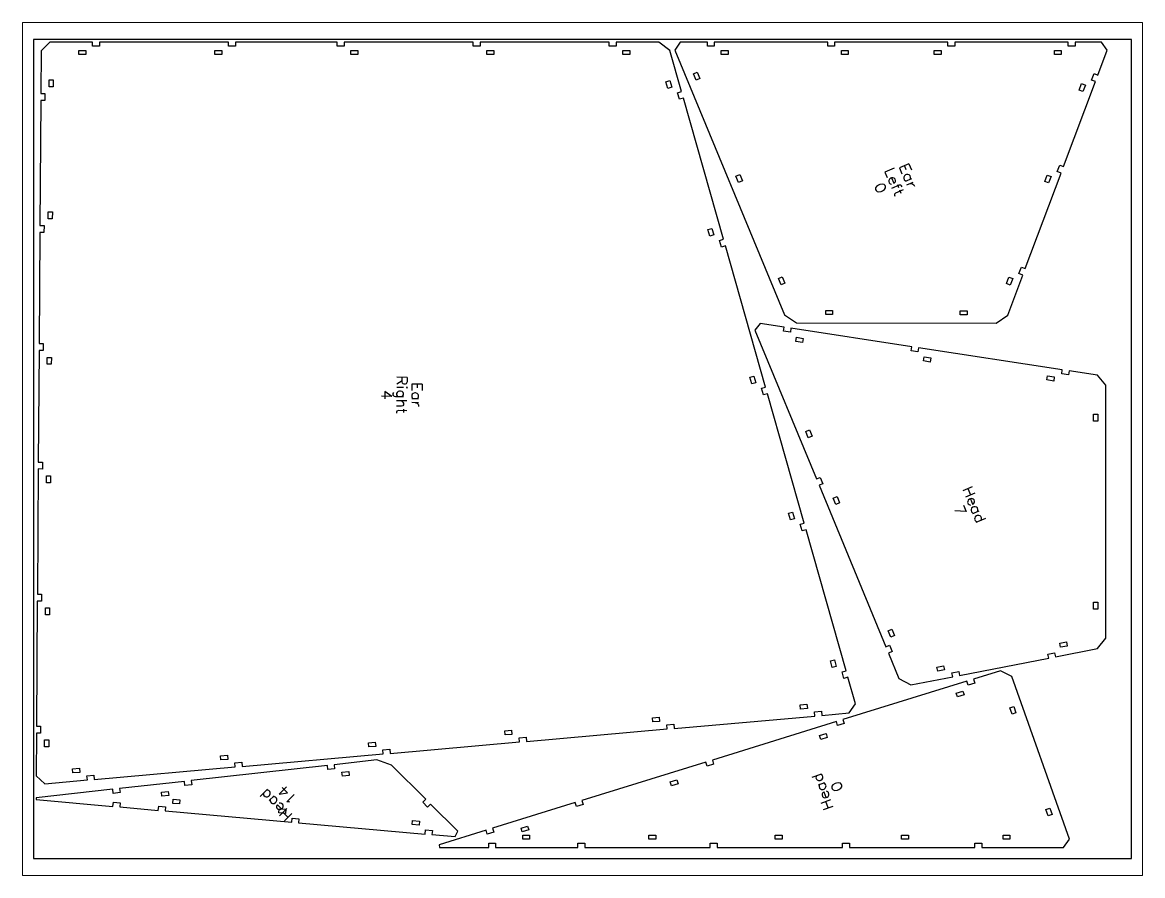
# Paper-space layout 'Layout' of a CAD drawing. Header units: millimetres, sheet in inches. Extents: x 0 to 10.5, y 0 to 8.
# The model-space entities are those that its viewports show. They can reach past a viewport. Long polylines and large blocks are cut down to what shows.
import ezdxf

# ---------------------------------------------------------------- set-up
doc = ezdxf.new("R2010")
doc.units = ezdxf.units.MM
doc.header["$MEASUREMENT"] = 0
for name, color, linetype, true_color in [('ear_left_cuts', 7, 'Continuous', 0xffffff), ('ear_left_marks', 7, 'Continuous', 0xffffff), ('ear_right_cuts', 7, 'Continuous', 0xffffff), ('ear_right_marks', 7, 'Continuous', 0xffffff), ('head_cuts', 7, 'Continuous', 0xffffff), ('head_marks', 7, 'Continuous', 0xffffff), ('Sheet', 18, 'Continuous', 0x000000)]:
    doc.layers.add(name, color=color, linetype=linetype, true_color=true_color)

msp = doc.modelspace()

# ---------------------------------------------------------------- linework, layer by layer
at = {"layer": 'ear_left_cuts', "color": 7, "true_color": 0xffffff}
for points in [[(467.22, 589.13), (547.21, 396.36), (556, 390.48), (701.24, 390.16), (709.83, 396.09), (720.77, 425.25), (717.96, 426.31), (719.72, 430.99), (722.53, 429.93), (748.68, 499.59), (745.87, 500.65), (747.63, 505.33), (750.43, 504.27), (773.71, 566.29), (770.9, 567.34), (772.66, 572.02), (775.47, 570.97), (782.26, 589.05), (778.14, 595), (758.77, 595), (758.77, 592), (753.77, 592), (753.77, 595), (671.19, 595), (671.19, 592), (666.19, 592), (666.19, 595), (583.6, 595), (583.6, 592), (578.6, 592), (578.6, 595), (496.02, 595), (496.02, 592), (491.02, 592), (491.02, 595), (471.13, 595)], [(506.02, 589), (506.02, 586), (501.02, 586), (501.02, 589)], [(593.6, 589), (593.6, 586), (588.6, 586), (588.6, 589)], [(661.19, 589), (661.19, 586), (656.19, 586), (656.19, 589)], [(748.77, 589), (748.77, 586), (743.77, 586), (743.77, 589)], [(480.87, 571.9), (483.64, 573.05), (485.55, 568.43), (482.78, 567.28)], [(764.58, 559.03), (761.77, 560.09), (763.53, 564.77), (766.34, 563.72)], [(511.8, 497.36), (514.57, 498.51), (516.49, 493.89), (513.72, 492.74)], [(739.55, 492.34), (736.74, 493.39), (738.49, 498.07), (741.3, 497.02)], [(542.73, 422.81), (545.5, 423.96), (547.42, 419.34), (544.65, 418.19)], [(711.64, 418), (708.83, 419.05), (710.59, 423.73), (713.4, 422.68)], [(577.16, 396.43), (577.17, 399.43), (582.17, 399.42), (582.16, 396.42)], [(675.11, 396.22), (675.11, 399.22), (680.11, 399.2), (680.11, 396.2)]]:
    msp.add_lwpolyline(points, close=True, dxfattribs=at)
at = {"layer": 'ear_left_marks', "color": 7, "true_color": 0xffffff}
for points in [[(637.77, 506.19), (630.85, 503.31)], [(637.77, 506.19), (639.55, 501.9)], [(627.13, 503.13), (620.21, 500.25)], [(620.21, 500.25), (621.85, 496.29)], [(630.85, 503.31), (632.62, 499.02)], [(635.29, 498.2), (634.44, 497.46)], [(634.47, 504.82), (635.57, 502.18)], [(635.95, 498.47), (635.29, 498.2)], [(637.07, 498.55), (635.95, 498.47)], [(638.01, 498.17), (637.07, 498.55)], [(638.61, 497.64), (638.01, 498.17)], [(614.17, 489.82), (613.46, 488.75)], [(615.68, 490.83), (614.17, 489.82)], [(616.67, 491.25), (615.68, 490.83)], [(618.46, 491.6), (616.67, 491.25)], [(619.72, 491.35), (618.46, 491.6)], [(620.46, 490.5), (619.72, 491.35)], [(620.74, 489.84), (620.46, 490.5)], [(620.82, 488.71), (620.74, 489.84)], [(623.14, 494.12), (623.08, 493.32)], [(623.08, 493.32), (623.49, 492.33)], [(623.52, 495.05), (623.14, 494.12)], [(623.49, 492.33), (624.1, 491.81)], [(624.38, 495.79), (623.52, 495.05)], [(624.1, 491.81), (625.03, 491.43)], [(625.04, 496.07), (624.38, 495.79)], [(626.16, 496.15), (625.04, 496.07)], [(625.04, 496.07), (626.68, 492.11)], [(630.74, 490.7), (625.13, 488.38)], [(627.1, 495.76), (626.16, 496.15)], [(626.68, 492.11), (627.34, 492.38)], [(627.7, 495.24), (627.1, 495.76)], [(627.34, 492.38), (627.86, 492.99)], [(628.11, 494.25), (627.7, 495.24)], [(627.86, 492.99), (628.05, 493.45)], [(628.05, 493.45), (628.11, 494.25)], [(629.34, 491.28), (630.3, 488.97)], [(631.87, 490.78), (630.74, 490.7)], [(632.47, 490.26), (631.87, 490.78)], [(632.75, 489.6), (632.47, 490.26)], [(634.05, 496.52), (633.99, 495.73)], [(633.99, 495.73), (634.4, 494.74)], [(634.44, 497.46), (634.05, 496.52)], [(634.4, 494.74), (635.01, 494.21)], [(639.57, 495.33), (634.95, 493.42)], [(635.01, 494.21), (635.94, 493.83)], [(640.67, 492.69), (636.05, 490.78)], [(638.58, 494.92), (638.97, 495.86)], [(639.02, 496.65), (638.61, 497.64)], [(638.69, 491.87), (639.81, 491.95)], [(638.97, 495.86), (639.02, 496.65)], [(639.81, 491.95), (640.75, 491.57)], [(640.75, 491.57), (641.35, 491.04)], [(641.35, 491.04), (641.76, 490.06)], [(613.46, 488.75), (613.54, 487.62)], [(613.54, 487.62), (613.81, 486.96)], [(613.81, 486.96), (614.55, 486.11)], [(614.55, 486.11), (615.81, 485.86)], [(615.81, 485.86), (617.6, 486.22)], [(617.6, 486.22), (618.59, 486.63)], [(618.59, 486.63), (620.1, 487.64)], [(620.1, 487.64), (620.82, 488.71)], [(627.24, 484.22), (627.19, 483.43)], [(627.19, 483.43), (627.46, 482.77)], [(628.1, 484.97), (627.24, 484.22)], [(633.7, 487.29), (628.1, 484.97)], [(630.98, 487.32), (631.94, 485.01)]]:
    msp.add_lwpolyline(points, dxfattribs=at)
at = {"layer": 'ear_right_cuts', "color": 7, "true_color": 0xffffff}
for points in [[(5.62, 588.65), (5.41, 557.5), (8.41, 557.48), (8.38, 552.48), (5.38, 552.5), (4.75, 461.31), (7.75, 461.29), (7.72, 456.29), (4.72, 456.31), (4.16, 375.3), (7.16, 375.28), (7.13, 370.28), (4.13, 370.3), (3.57, 288.93), (6.57, 288.91), (6.53, 283.91), (3.53, 283.93), (2.91, 192.74), (5.91, 192.72), (5.87, 187.72), (2.87, 187.74), (2.25, 96.55), (5.25, 96.53), (5.21, 91.53), (2.21, 91.55), (2, 60.4), (8.28, 54.61), (39.31, 57.33), (39.05, 60.32), (44.03, 60.76), (44.29, 57.77), (147.09, 66.81), (146.82, 69.8), (151.8, 70.24), (152.07, 67.25), (254.86, 76.29), (254.6, 79.28), (259.58, 79.72), (259.84, 76.73), (354.14, 85.02), (353.87, 88.01), (358.85, 88.45), (359.12, 85.46), (461.72, 94.48), (461.46, 97.47), (466.44, 97.91), (466.7, 94.92), (569.3, 103.94), (569.04, 106.93), (574.02, 107.37), (574.28, 104.38), (594.27, 106.13), (598.86, 112.8), (593.36, 132.15), (590.48, 131.33), (589.11, 136.14), (592, 136.96), (562.82, 239.7), (559.93, 238.88), (558.57, 243.69), (561.45, 244.51), (534.67, 338.82), (531.78, 338), (530.42, 342.81), (533.3, 343.63), (504.1, 446.47), (501.21, 445.65), (499.84, 450.46), (502.73, 451.28), (473.52, 554.12), (470.64, 553.3), (469.27, 558.11), (472.16, 558.93), (463.65, 588.89), (455.56, 595), (424.41, 595), (424.41, 592), (419.41, 592), (419.41, 595), (325.35, 595), (325.35, 592), (320.35, 592), (320.35, 595), (226.29, 595), (226.29, 592), (221.29, 592), (221.29, 595), (147.23, 595), (147.23, 592), (142.23, 592), (142.23, 595), (48.17, 595), (48.17, 592), (43.17, 592), (43.17, 595), (12.02, 595)], [(38.17, 589), (38.17, 586), (33.17, 586), (33.17, 589)], [(137.23, 589), (137.23, 586), (132.23, 586), (132.23, 589)], [(236.29, 589), (236.29, 586), (231.29, 586), (231.29, 589)], [(335.35, 589), (335.35, 586), (330.35, 586), (330.35, 589)], [(434.41, 589), (434.41, 586), (429.41, 586), (429.41, 589)], [(11.48, 567.46), (14.48, 567.44), (14.44, 562.44), (11.44, 562.46)], [(465.02, 562.1), (462.13, 561.28), (460.77, 566.09), (463.65, 566.91)], [(10.82, 471.27), (13.82, 471.25), (13.78, 466.25), (10.78, 466.27)], [(495.59, 454.45), (492.71, 453.63), (491.34, 458.44), (494.23, 459.26)], [(10.09, 365.26), (13.09, 365.24), (13.06, 360.24), (10.06, 360.26)], [(526.16, 346.8), (523.28, 345.98), (521.91, 350.79), (524.8, 351.61)], [(9.5, 278.89), (12.5, 278.87), (12.46, 273.87), (9.46, 273.89)], [(554.31, 247.68), (551.43, 246.86), (550.06, 251.67), (552.95, 252.49)], [(8.84, 182.7), (11.84, 182.68), (11.8, 177.68), (8.8, 177.7)], [(584.86, 140.13), (581.97, 139.31), (580.61, 144.12), (583.49, 144.94)], [(558.82, 109.04), (558.55, 112.03), (563.53, 112.47), (563.8, 109.48)], [(451.23, 99.58), (450.97, 102.57), (455.95, 103.01), (456.21, 100.02)], [(343.65, 90.12), (343.39, 93.11), (348.37, 93.55), (348.63, 90.56)], [(8.18, 86.51), (11.18, 86.49), (11.14, 81.49), (8.14, 81.51)], [(244.37, 81.39), (244.11, 84.38), (249.09, 84.82), (249.35, 81.83)], [(136.6, 71.91), (136.34, 74.9), (141.32, 75.34), (141.58, 72.35)], [(28.83, 62.44), (28.56, 65.42), (33.54, 65.86), (33.81, 62.87)]]:
    msp.add_lwpolyline(points, close=True, dxfattribs=at)
at = {"layer": 'ear_right_marks', "color": 7, "true_color": 0xffffff}
for points in [[(269.64, 343.22), (264.64, 343.26)], [(268.6, 348.23), (264.66, 345.76)], [(272.19, 350.7), (264.69, 350.76)], [(268.6, 347.51), (268.62, 350.73)], [(268.95, 346.44), (268.6, 347.51)], [(269.3, 346.08), (268.95, 346.44)], [(270.01, 345.72), (269.3, 346.08)], [(270.73, 345.71), (270.01, 345.72)], [(271.45, 346.07), (270.73, 345.71)], [(271.8, 346.42), (271.45, 346.07)], [(272.14, 343.56), (271.78, 343.21)], [(271.78, 343.21), (272.14, 342.85)], [(272.17, 347.49), (271.8, 346.42)], [(272.5, 343.2), (272.14, 343.56)], [(272.14, 342.85), (272.5, 343.2)], [(272.19, 350.7), (272.17, 347.49)], [(275.66, 345.86), (275.62, 341.21)], [(283.16, 345.8), (275.66, 345.86)], [(279.59, 345.83), (279.57, 342.97)], [(283.16, 345.8), (283.12, 341.16)], [(261.09, 336.86), (253.59, 336.91)], [(256.12, 340.46), (256.08, 335.11)], [(261.09, 336.86), (256.12, 340.46)], [(262.1, 337.92), (262.11, 338.99)], [(262.45, 337.2), (262.1, 337.92)], [(262.11, 338.99), (262.47, 339.7)], [(262.81, 336.84), (262.45, 337.2)], [(263.88, 336.48), (262.81, 336.84)], [(269.59, 336.44), (263.88, 336.48)], [(264.61, 338.97), (264.6, 337.9)], [(264.6, 337.9), (264.95, 337.18)], [(264.97, 339.68), (264.61, 338.97)], [(264.95, 337.18), (265.66, 336.46)], [(265.69, 340.39), (264.97, 339.68)], [(266.76, 340.74), (265.69, 340.39)], [(267.48, 340.74), (266.76, 340.74)], [(268.55, 340.37), (267.48, 340.74)], [(268.52, 336.44), (269.24, 337.15)], [(269.26, 339.65), (268.55, 340.37)], [(269.24, 337.15), (269.6, 337.86)], [(269.61, 338.94), (269.26, 339.65)], [(269.6, 337.86), (269.61, 338.94)], [(280.58, 335.11), (275.58, 335.14)], [(275.6, 337.64), (275.59, 336.57)], [(275.59, 336.57), (275.94, 335.85)], [(275.96, 338.35), (275.6, 337.64)], [(275.94, 335.85), (276.65, 335.13)], [(276.68, 339.06), (275.96, 338.35)], [(277.75, 339.41), (276.68, 339.06)], [(278.47, 339.41), (277.75, 339.41)], [(279.54, 339.04), (278.47, 339.41)], [(279.51, 335.11), (280.23, 335.82)], [(280.25, 338.32), (279.54, 339.04)], [(280.23, 335.82), (280.59, 336.53)], [(280.6, 337.61), (280.25, 338.32)], [(280.59, 336.53), (280.6, 337.61)], [(268.11, 329.66), (264.54, 329.69)], [(272.07, 333.56), (264.57, 333.62)], [(265.95, 326.46), (264.87, 326.11)], [(272.02, 326.42), (265.95, 326.46)], [(269.19, 330.01), (268.11, 329.66)], [(268.14, 333.59), (269.2, 332.51)], [(269.55, 330.72), (269.19, 330.01)], [(269.2, 332.51), (269.56, 331.79)], [(269.52, 327.51), (269.51, 325.01)], [(269.56, 331.79), (269.55, 330.72)], [(280.56, 332.25), (275.56, 332.29)], [(278.42, 332.26), (279.49, 331.9)], [(279.49, 331.9), (280.19, 331.18)], [(280.19, 331.18), (280.55, 330.46)], [(280.55, 330.46), (280.54, 329.39)], [(264.51, 325.4), (264.5, 324.69)], [(264.87, 326.11), (264.51, 325.4)]]:
    msp.add_lwpolyline(points, dxfattribs=at)
at = {"layer": 'head_cuts', "color": 7, "true_color": 0xffffff}
for points in [[(525.59, 385.13), (570.4, 276.66), (573.17, 277.81), (575.08, 273.19), (572.3, 272.04), (620.89, 154.43), (623.66, 155.58), (625.57, 150.96), (622.79, 149.81), (630.46, 131.26), (639.12, 126.6), (669.69, 132.56), (669.12, 135.5), (674.03, 136.46), (674.6, 133.51), (739.59, 146.18), (739.02, 149.12), (743.93, 150.08), (744.5, 147.14), (775.07, 153.09), (781.31, 160.66), (781.31, 344.94), (775.03, 352.26), (754.48, 355.42), (754.02, 352.45), (749.08, 353.21), (749.53, 356.18), (644.82, 372.28), (644.37, 369.32), (639.43, 370.08), (639.88, 373.04), (551.85, 386.58), (551.4, 383.62), (546.45, 384.38), (546.91, 387.34), (529.44, 390.03)], [(560.82, 379.13), (560.37, 376.17), (555.43, 376.93), (555.88, 379.89)], [(653.8, 364.83), (653.34, 361.87), (648.4, 362.63), (648.85, 365.59)], [(743.68, 351.01), (743.22, 348.04), (738.28, 348.8), (738.74, 351.77)], [(775.31, 318.79), (772.31, 318.79), (772.31, 323.79), (775.31, 323.79)], [(562.57, 311.32), (565.34, 312.47), (567.25, 307.85), (564.48, 306.7)], [(582.62, 262.79), (585.39, 263.94), (587.3, 259.32), (584.53, 258.17)], [(775.31, 181.81), (772.31, 181.81), (772.31, 186.81), (775.31, 186.81)], [(622.61, 165.97), (625.39, 167.11), (627.29, 162.49), (624.52, 161.35)], [(748.26, 153.98), (747.69, 156.93), (752.59, 157.88), (753.17, 154.94)], [(658.73, 136.54), (658.16, 139.48), (663.06, 140.44), (663.64, 137.49)], [(754.73, 14.19), (712.7, 132.84), (704.51, 136.95), (684.8, 130.83), (685.69, 127.96), (680.91, 126.48), (680.02, 129.35), (589.7, 101.32), (590.59, 98.46), (585.81, 96.97), (584.92, 99.84), (494.6, 71.81), (495.48, 68.95), (490.71, 67.47), (489.82, 70.33), (399.49, 42.31), (400.38, 39.44), (395.61, 37.96), (394.72, 40.82), (334.54, 22.15), (335.43, 19.29), (330.65, 17.81), (329.77, 20.67), (295.64, 10.08), (295.92, 8.2), (331.66, 8.2), (331.66, 11.2), (336.66, 11.2), (336.66, 8.2), (396.68, 8.2), (396.68, 11.2), (401.68, 11.2), (401.68, 8.2), (493.05, 8.2), (493.05, 11.2), (498.05, 11.2), (498.05, 8.2), (589.42, 8.2), (589.42, 11.2), (594.42, 11.2), (594.42, 8.2), (685.78, 8.2), (685.78, 11.2), (690.78, 11.2), (690.78, 8.2), (750.5, 8.2)], [(677.03, 122.14), (677.92, 119.27), (673.14, 117.79), (672.25, 120.65)], [(715.77, 106.19), (712.95, 105.19), (711.28, 109.9), (714.1, 110.9)], [(577.39, 91.22), (578.28, 88.36), (573.51, 86.87), (572.62, 89.74)], [(309.07, 19.95), (289.29, 39.73), (287.17, 37.61), (283.63, 41.14), (285.76, 43.26), (260.88, 68.14), (250.08, 71.93), (219.12, 68.48), (219.45, 65.5), (214.48, 64.94), (214.15, 67.93), (115, 56.89), (115.33, 53.9), (110.36, 53.35), (110.03, 56.33), (62.82, 51.07), (63.15, 48.09), (58.18, 47.54), (57.85, 50.52), (2, 44.3), (2.01, 43.04), (57.99, 38.08), (58.25, 41.07), (63.23, 40.63), (62.97, 37.64), (91, 35.16), (91.27, 38.15), (96.25, 37.71), (95.98, 34.72), (188.19, 26.56), (188.46, 29.55), (193.44, 29.11), (193.17, 26.12), (285.38, 17.95), (285.65, 20.94), (290.63, 20.5), (290.36, 17.51), (307.23, 16.02)], [(229.72, 63.62), (230.05, 60.64), (225.08, 60.09), (224.75, 63.07)], [(468.7, 57.5), (469.59, 54.63), (464.81, 53.15), (463.92, 56.01)], [(98.29, 48.99), (98.62, 46.01), (93.65, 45.45), (93.32, 48.43)], [(101.49, 40.26), (101.76, 43.24), (106.74, 42.8), (106.47, 39.82)], [(178.76, 33.42), (179.02, 36.4), (184.01, 35.96), (183.74, 32.98)], [(742.01, 32.12), (739.18, 31.12), (737.51, 35.83), (740.34, 36.83)], [(275.95, 24.81), (276.21, 27.8), (281.2, 27.36), (280.93, 24.37)], [(360, 23.77), (360.89, 20.9), (356.11, 19.42), (355.22, 22.29)], [(356.45, 14.2), (356.45, 17.2), (361.45, 17.2), (361.45, 14.2)], [(448.42, 14.2), (448.42, 17.2), (453.42, 17.2), (453.42, 14.2)], [(540.4, 14.2), (540.4, 17.2), (545.4, 17.2), (545.4, 14.2)], [(632.37, 14.2), (632.37, 17.2), (637.37, 17.2), (637.37, 14.2)], [(706.32, 14.2), (706.32, 17.2), (711.32, 17.2), (711.32, 14.2)]]:
    msp.add_lwpolyline(points, close=True, dxfattribs=at)
at = {"layer": 'head_marks', "color": 7, "true_color": 0xffffff}
for points in [[(683.96, 270.99), (677.03, 268.13)], [(680.66, 269.63), (682.57, 265.01)], [(685.87, 266.37), (678.94, 263.51)], [(681.02, 261.28), (680.63, 260.34)], [(681.87, 262.01), (681.02, 261.28)], [(682.53, 262.29), (681.87, 262.01)], [(683.66, 262.37), (682.53, 262.29)], [(682.53, 262.29), (684.17, 258.33)], [(684.59, 261.98), (683.66, 262.37)], [(685.2, 261.45), (684.59, 261.98)], [(685.6, 260.46), (685.2, 261.45)], [(679.52, 252.93), (671.23, 253.37)], [(677.61, 257.55), (679.52, 252.93)], [(680.63, 260.34), (680.57, 259.55)], [(680.57, 259.55), (680.98, 258.56)], [(680.98, 258.56), (681.59, 258.03)], [(681.59, 258.03), (682.52, 257.64)], [(683.09, 254.4), (683.03, 253.6)], [(683.03, 253.6), (683.44, 252.61)], [(683.47, 255.33), (683.09, 254.4)], [(684.33, 256.07), (683.47, 255.33)], [(688.6, 253.2), (683.98, 251.29)], [(684.17, 258.33), (684.83, 258.6)], [(684.99, 256.35), (684.33, 256.07)], [(684.83, 258.6), (685.35, 259.2)], [(686.11, 256.42), (684.99, 256.35)], [(685.35, 259.2), (685.55, 259.67)], [(685.55, 259.67), (685.6, 260.46)], [(687.05, 256.04), (686.11, 256.42)], [(687.65, 255.51), (687.05, 256.04)], [(687.61, 252.79), (688, 253.73)], [(688.06, 254.52), (687.65, 255.51)], [(688, 253.73), (688.06, 254.52)], [(683.44, 252.61), (684.04, 252.09)], [(684.04, 252.09), (684.97, 251.7)], [(685.68, 248.13), (685.62, 247.33)], [(685.62, 247.33), (686.03, 246.34)], [(686.06, 249.06), (685.68, 248.13)], [(686.03, 246.34), (686.63, 245.82)], [(686.92, 249.8), (686.06, 249.06)], [(693.51, 247.89), (686.57, 245.02)], [(686.63, 245.82), (687.56, 245.43)], [(687.58, 250.07), (686.92, 249.8)], [(688.7, 250.15), (687.58, 250.07)], [(689.64, 249.77), (688.7, 250.15)], [(690.24, 249.24), (689.64, 249.77)], [(690.2, 246.52), (690.59, 247.45)], [(690.65, 248.25), (690.24, 249.24)], [(690.59, 247.45), (690.65, 248.25)], [(567.24, 59.38), (574.31, 61.89)], [(570.17, 59.66), (570.07, 58.87)], [(570.07, 58.87), (570.43, 57.86)], [(570.61, 60.57), (570.17, 59.66)], [(570.43, 57.86), (571.01, 57.31)], [(571.01, 57.31), (571.92, 56.87)], [(573.05, 56.89), (573.72, 57.13)], [(574.21, 61.09), (573.3, 61.53)], [(573.72, 57.13), (574.61, 57.83)], [(574.79, 60.54), (574.21, 61.09)], [(574.61, 57.83), (575.05, 58.74)], [(575.14, 59.53), (574.79, 60.54)], [(575.05, 58.74), (575.14, 59.53)], [(165.19, 45.34), (170.49, 50.64)], [(170.74, 49.89), (169.73, 49.89)], [(171.5, 49.63), (170.74, 49.89)], [(172.26, 48.88), (171.5, 49.63)], [(179.03, 47.06), (184.33, 52.36)], [(185.09, 48.07), (181.3, 51.86)], [(571.86, 53.82), (576.57, 55.49)], [(571.92, 56.87), (573.05, 56.89)], [(572.44, 53.27), (572.34, 52.47)], [(572.34, 52.47), (572.7, 51.46)], [(572.87, 54.18), (572.44, 53.27)], [(572.7, 51.46), (573.27, 50.91)], [(573.27, 50.91), (574.18, 50.48)], [(574.18, 50.48), (575.31, 50.5)], [(575.31, 50.5), (575.99, 50.73)], [(576.48, 54.7), (575.56, 55.13)], [(575.99, 50.73), (576.88, 51.43)], [(577.05, 54.14), (576.48, 54.7)], [(576.88, 51.43), (577.31, 52.34)], [(577.41, 53.13), (577.05, 54.14)], [(577.31, 52.34), (577.41, 53.13)], [(578.62, 48.64), (577.71, 49.07)], [(582.41, 53.77), (581.64, 52.74)], [(581.64, 52.74), (581.66, 51.61)], [(581.66, 51.61), (581.9, 50.94)], [(581.9, 50.94), (582.6, 50.04)], [(583.98, 54.7), (582.41, 53.77)], [(582.6, 50.04), (583.84, 49.73)], [(583.84, 49.73), (585.65, 49.99)], [(584.99, 55.06), (583.98, 54.7)], [(586.79, 55.32), (584.99, 55.06)], [(585.65, 49.99), (586.66, 50.35)], [(586.66, 50.35), (588.22, 51.28)], [(588.04, 55), (586.79, 55.32)], [(588.73, 54.11), (588.04, 55)], [(588.22, 51.28), (588.99, 52.31)], [(588.97, 53.44), (588.73, 54.11)], [(588.99, 52.31), (588.97, 53.44)], [(167.71, 47.87), (167.71, 46.86)], [(167.71, 46.86), (167.97, 46.1)], [(167.97, 46.1), (168.72, 45.34)], [(168.72, 45.34), (169.48, 45.09)], [(169.48, 45.09), (170.49, 45.09)], [(170.49, 45.09), (171.5, 45.59)], [(171.5, 45.59), (172.01, 46.1)], [(171.75, 42.31), (175.29, 45.85)], [(172.01, 46.1), (172.51, 47.11)], [(172.51, 48.12), (172.26, 48.88)], [(172.51, 47.11), (172.51, 48.12)], [(172.51, 43.07), (172.51, 42.06)], [(172.51, 42.06), (172.76, 41.3)], [(172.76, 41.3), (173.52, 40.54)], [(175.54, 45.09), (174.53, 45.09)], [(176.3, 44.84), (175.54, 45.09)], [(177.06, 44.08), (176.3, 44.84)], [(176.3, 40.8), (176.81, 41.3)], [(176.81, 41.3), (177.31, 42.31)], [(177.31, 43.32), (177.06, 44.08)], [(177.31, 42.31), (177.31, 43.32)], [(179.03, 47.06), (185.09, 48.07)], [(184.58, 41.5), (189.89, 46.81)], [(186.1, 41.5), (184.58, 41.5)], [(186.86, 41.25), (186.1, 41.5)], [(573.92, 40.53), (580.99, 43.03)], [(574.58, 47.21), (574.48, 46.41)], [(574.48, 46.41), (574.84, 45.4)], [(574.8, 47.66), (574.58, 47.21)], [(575.35, 48.24), (574.8, 47.66)], [(574.84, 45.4), (575.42, 44.85)], [(576.03, 48.48), (575.35, 48.24)], [(575.42, 44.85), (576.33, 44.42)], [(577.46, 44.44), (576.03, 48.48)], [(576.33, 44.42), (577.46, 44.44)], [(578.95, 37.01), (577.28, 41.72)], [(577.46, 44.44), (578.13, 44.68)], [(578.13, 44.68), (579.02, 45.37)], [(579.2, 48.08), (578.62, 48.64)], [(579.02, 45.37), (579.46, 46.28)], [(579.56, 47.07), (579.2, 48.08)], [(579.46, 46.28), (579.56, 47.07)], [(173.52, 40.54), (174.28, 40.29)], [(174.28, 40.29), (175.29, 40.29)], [(175.29, 40.29), (176.3, 40.8)], [(177.31, 38.77), (177.06, 38.02)], [(177.06, 38.02), (177.06, 37.51)], [(177.06, 37.51), (177.31, 36.75)], [(177.82, 39.28), (177.31, 38.77)], [(177.31, 36.75), (178.07, 36)], [(180.85, 36.25), (177.82, 39.28)], [(178.07, 36), (178.83, 35.74)], [(178.83, 35.74), (179.84, 35.74)], [(180.09, 40.54), (179.08, 40.54)], [(179.33, 31.2), (184.63, 36.5)], [(179.84, 35.74), (180.85, 36.25)], [(180.85, 40.29), (180.09, 40.54)], [(181.6, 39.53), (180.85, 40.29)], [(180.85, 36.25), (181.35, 36.75)], [(181.35, 36.75), (181.86, 37.76)], [(181.86, 38.77), (181.6, 39.53)], [(181.86, 37.76), (181.86, 38.77)], [(185.39, 30.19), (181.86, 33.72)], [(182.87, 27.66), (188.17, 32.97)], [(575.59, 35.82), (582.66, 38.32)]]:
    msp.add_lwpolyline(points, dxfattribs=at)
at = {"layer": 'Sheet', "color": 18, "true_color": 0x000000}
msp.add_lwpolyline([(0, 0), (800, 0), (800, 597), (0, 597)], close=True, dxfattribs=at)

psp = doc.layouts.new('Layout')

# ---------------------------------------------------------------- viewports
at = {"layer": '0'}
psp.add_viewport(center=(5.25, 4), size=(10.5, 8), view_center_point=(400, 298.5), view_height=621.71429, dxfattribs=at)

doc.saveas('drawing.dxf')
